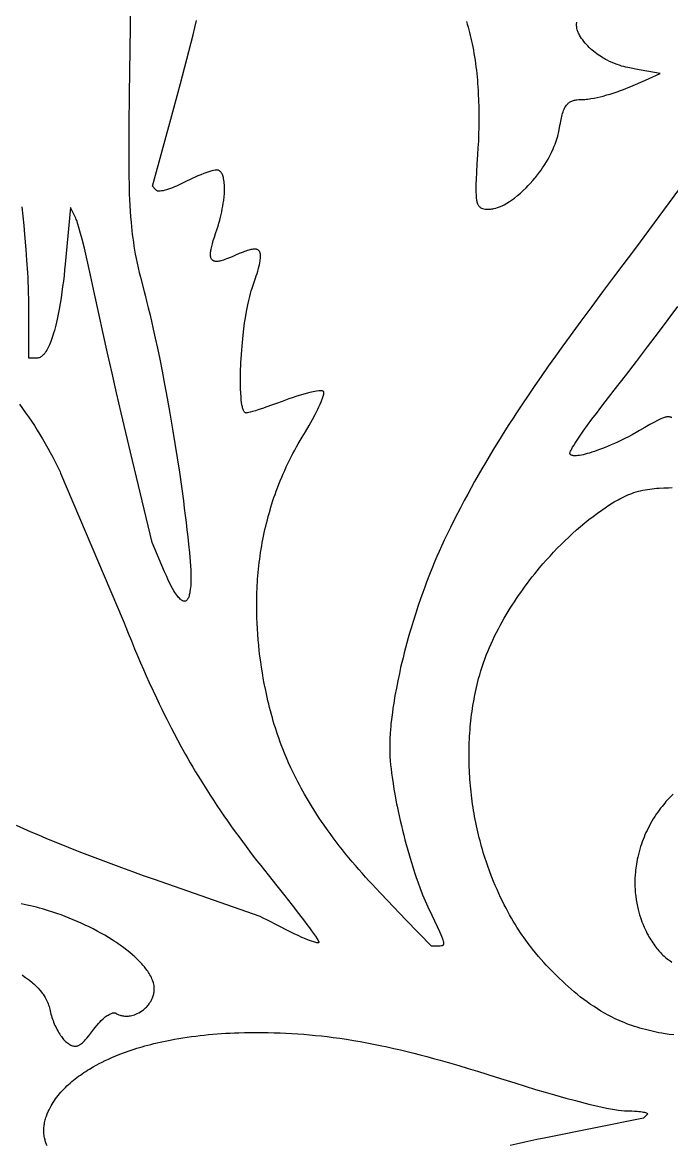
# Model space of a CAD drawing. Extents: x -500 to 500, y -1000 to 1000.
# Drawn here: x -238.2 to -65, y 400.9 to 700.5 of the extents above; entities that cross this region are included whole.
import ezdxf

# ---------------------------------------------------------------- set-up
doc = ezdxf.new("R2010")
doc.units = 0
doc.layers.add('APS_GEOMETR_', color=18, linetype='CONTINUOUS')

msp = doc.modelspace()

# ---------------------------------------------------------------- linework, layer by layer
at = {"layer": 'APS_GEOMETR_'}
for points in [[(-209.14, 717.3), (-209.68, 681.35), (-209.78, 672.98), (-209.82, 668.35), (-209.82, 666.02), (-209.81, 663.68), (-209.8, 661.34), (-209.77, 659), (-209.74, 657.54), (-209.7, 656.09), (-209.66, 654.63), (-209.6, 653.17), (-209.52, 651.65), (-209.43, 650.12), (-209.32, 648.6), (-209.2, 647.07), (-209.1, 646.02), (-208.99, 644.96), (-208.86, 643.9), (-208.73, 642.85), (-208.58, 641.79), (-208.42, 640.74), (-208.25, 639.69), (-208.06, 638.64), (-207.83, 637.45), (-207.56, 636.19), (-207.29, 634.94), (-207, 633.69), (-206.7, 632.45), (-205.72, 628.66), (-205.47, 627.69), (-204.95, 625.7), (-204.61, 624.32), (-204.21, 622.68), (-203.76, 620.78), (-203.27, 618.62), (-202.73, 616.19), (-202.16, 613.51), (-201.55, 610.57), (-200.91, 607.36), (-200.24, 603.89), (-199.55, 600.15), (-198.84, 596.15), (-198.48, 594.05), (-198.11, 591.88), (-197.48, 588.06), (-196.88, 584.24), (-196.3, 580.41), (-195.75, 576.57), (-195.23, 572.74), (-194.98, 570.82), (-194.74, 568.9), (-194.51, 566.97), (-194.28, 565.05), (-194.06, 563.13), (-193.85, 561.2), (-193.62, 558.9), (-193.51, 557.74), (-193.41, 556.59), (-193.33, 555.43), (-193.28, 554.28), (-193.24, 553.12), (-193.23, 552.54), (-193.23, 551.96), (-193.24, 551.38), (-193.26, 550.8), (-193.28, 550.22), (-193.32, 549.64), (-193.38, 549.07), (-193.47, 548.5), (-193.52, 548.21), (-193.58, 547.93), (-193.65, 547.65), (-193.72, 547.37), (-193.81, 547.12), (-193.9, 546.9), (-194, 546.7), (-194.11, 546.52), (-194.22, 546.37), (-194.32, 546.25), (-194.42, 546.16), (-194.52, 546.09), (-194.63, 546.03), (-194.74, 545.99), (-194.85, 545.97), (-194.96, 545.96), (-195.07, 545.97), (-195.18, 545.98), (-195.28, 546.01), (-195.38, 546.05), (-195.56, 546.14), (-195.71, 546.24), (-195.94, 546.41), (-196.11, 546.57), (-196.3, 546.76), (-196.51, 546.99), (-196.74, 547.27), (-196.98, 547.58), (-197.23, 547.94), (-197.5, 548.35), (-197.77, 548.79), (-198.12, 549.4), (-198.45, 550.02), (-198.77, 550.64), (-199.08, 551.27), (-199.38, 551.91), (-199.67, 552.55), (-200.23, 553.84), (-203.53, 561.69), (-209.33, 585.76), (-210.59, 591.03), (-211.83, 596.31), (-213.06, 601.58), (-214.27, 606.87), (-215.45, 612.16), (-216.63, 617.45), (-217.78, 622.74), (-218.91, 628.04), (-219.44, 630.53), (-219.98, 633.02), (-220.53, 635.43), (-221.09, 637.83), (-221.66, 640.23), (-222.25, 642.63), (-222.67, 644.18), (-223.09, 645.73), (-223.38, 646.66), (-223.67, 647.59), (-223.8, 647.91), (-223.94, 648.23), (-224.22, 648.8), (-225.37, 651.06), (-226.07, 643.52), (-226.77, 635.97), (-226.92, 634.46), (-227.08, 632.96), (-227.26, 631.45), (-227.45, 629.95), (-227.65, 628.45), (-227.87, 626.95), (-228.11, 625.46), (-228.37, 623.96), (-228.54, 623.03), (-228.72, 622.13), (-228.9, 621.27), (-229.09, 620.45), (-229.28, 619.67), (-229.47, 618.93), (-229.66, 618.23), (-229.85, 617.57), (-230.04, 616.94), (-230.24, 616.36), (-230.43, 615.81), (-230.61, 615.31), (-230.8, 614.84), (-230.98, 614.41), (-231.15, 614.03), (-231.32, 613.68), (-231.51, 613.33), (-231.7, 612.98), (-231.91, 612.64), (-232.14, 612.31), (-232.38, 612), (-232.51, 611.85), (-232.65, 611.71), (-232.79, 611.57), (-232.93, 611.44), (-233.09, 611.32), (-233.25, 611.21), (-233.37, 611.14), (-233.48, 611.08), (-233.71, 610.98), (-233.93, 610.92), (-234.13, 610.89), (-234.32, 610.87), (-234.49, 610.86), (-234.76, 610.87), (-236.47, 610.87), (-236.49, 621.41), (-236.51, 627.09), (-236.52, 627.9), (-236.53, 628.58), (-236.56, 629.85), (-236.61, 631.11), (-236.67, 632.38), (-236.73, 633.64), (-236.97, 637.05), (-237.18, 639.89), (-237.52, 643.84), (-237.76, 646.3), (-238.02, 648.76), (-238.29, 651.22)], [(-37.61, 690.38), (-72.32, 643.22), (-73.31, 641.92), (-75.14, 639.51), (-77.98, 635.76), (-80.46, 632.47), (-83.37, 628.57), (-86.26, 624.67), (-89.15, 620.76), (-92.02, 616.84), (-93.97, 614.13), (-95.91, 611.41), (-97.85, 608.69), (-99.77, 605.96), (-101.42, 603.56), (-102.86, 601.45), (-105.09, 598.14), (-106.49, 596.03), (-107.08, 595.14), (-108.35, 593.17), (-109.45, 591.45), (-111.16, 588.73), (-112.23, 587), (-112.67, 586.27), (-113.66, 584.62), (-114.63, 582.96), (-115.6, 581.3), (-116.56, 579.63), (-117.51, 577.95), (-118.44, 576.27), (-119.36, 574.58), (-120.27, 572.88), (-121.29, 570.93), (-122.76, 568.04), (-123.96, 565.62), (-125.61, 562.24), (-126.34, 560.67), (-127, 559.21), (-127.58, 557.88), (-128.1, 556.67), (-128.95, 554.62), (-129.57, 553.09), (-130.35, 551.04), (-130.83, 549.76), (-131.36, 548.29), (-131.95, 546.64), (-132.57, 544.82), (-133.23, 542.81), (-133.92, 540.61), (-134.47, 538.8), (-134.85, 537.49), (-135.22, 536.18), (-135.58, 534.86), (-135.94, 533.55), (-136.28, 532.23), (-136.62, 530.91), (-136.94, 529.58), (-137.25, 528.25), (-137.6, 526.73), (-138.01, 524.76), (-138.4, 522.78), (-138.77, 520.8), (-139.1, 518.81), (-139.3, 517.45), (-139.46, 516.26), (-139.7, 514.4), (-139.83, 513.22), (-139.88, 512.72), (-139.97, 511.66), (-140.04, 510.73), (-140.12, 509.28), (-140.16, 508.36), (-140.17, 507.97), (-140.17, 506.85), (-140.16, 505.72), (-140.11, 504.56), (-140.04, 503.39), (-139.93, 502.3), (-139.82, 501.21), (-139.69, 500.12), (-139.55, 499.04), (-139.28, 497.29), (-139.04, 495.77), (-138.81, 494.47), (-138.62, 493.39), (-138.33, 491.89), (-138.21, 491.26), (-137.93, 489.98), (-137.65, 488.69), (-137.36, 487.41), (-137.06, 486.12), (-136.76, 484.84), (-136.44, 483.57), (-136.11, 482.29), (-135.77, 481.02), (-135.37, 479.57), (-134.92, 478.05), (-134.47, 476.54), (-134, 475.04), (-133.52, 473.53), (-133.07, 472.21), (-132.67, 471.06), (-132.02, 469.26), (-131.58, 468.12), (-131.4, 467.65), (-131.06, 466.83), (-130.71, 466.01), (-130.36, 465.2), (-129.99, 464.39), (-128.94, 462.21), (-128.21, 460.69), (-127.49, 459.17), (-126.85, 457.78), (-126.58, 457.16), (-126.35, 456.6), (-126.15, 456.09), (-125.99, 455.64), (-125.88, 455.25), (-125.83, 455.07), (-125.8, 454.91), (-125.78, 454.76), (-125.77, 454.66), (-125.77, 454.55), (-125.78, 454.44), (-125.82, 454.33), (-125.88, 454.22), (-125.93, 454.17), (-125.98, 454.12), (-126.05, 454.07), (-126.13, 454.03), (-126.24, 454), (-126.37, 453.97), (-126.68, 453.93), (-127.05, 453.91), (-129.06, 453.91), (-135.84, 460.97), (-140.76, 466.09), (-142.53, 467.95), (-143.85, 469.35), (-144.78, 470.34), (-145.7, 471.34), (-146.62, 472.35), (-147.52, 473.37), (-148.42, 474.39), (-149.31, 475.42), (-150.19, 476.46), (-151.06, 477.51), (-151.93, 478.56), (-152.78, 479.62), (-153.62, 480.69), (-154.45, 481.77), (-155.27, 482.86), (-156.08, 483.95), (-156.87, 485.06), (-157.66, 486.17), (-158.33, 487.14), (-158.97, 488.1), (-159.59, 489.05), (-160.19, 489.98), (-160.77, 490.9), (-161.33, 491.81), (-161.87, 492.7), (-162.39, 493.58), (-162.88, 494.44), (-163.36, 495.29), (-163.82, 496.12), (-164.26, 496.94), (-164.68, 497.74), (-165.08, 498.52), (-165.84, 500.04), (-166.53, 501.49), (-167.15, 502.87), (-167.72, 504.17), (-168.23, 505.4), (-168.69, 506.55), (-169.1, 507.62), (-169.46, 508.6), (-169.79, 509.5), (-170.09, 510.38), (-170.39, 511.27), (-170.68, 512.17), (-170.96, 513.06), (-171.23, 513.96), (-171.49, 514.86), (-171.74, 515.77), (-171.98, 516.68), (-172.22, 517.59), (-172.44, 518.5), (-172.66, 519.41), (-172.87, 520.33), (-173.07, 521.24), (-173.27, 522.16), (-173.64, 524), (-173.91, 525.45), (-174.16, 526.91), (-174.39, 528.36), (-174.6, 529.82), (-174.8, 531.29), (-174.97, 532.75), (-175.13, 534.22), (-175.27, 535.69), (-175.39, 537.16), (-175.48, 538.64), (-175.56, 540.11), (-175.62, 541.59), (-175.65, 543.06), (-175.67, 544.53), (-175.66, 546.01), (-175.64, 547.48), (-175.61, 548.37), (-175.57, 549.25), (-175.53, 550.14), (-175.48, 551.03), (-175.42, 551.91), (-175.35, 552.8), (-175.27, 553.68), (-175.18, 554.57), (-175.08, 555.45), (-174.98, 556.34), (-174.86, 557.22), (-174.74, 558.11), (-174.61, 558.99), (-174.47, 559.87), (-174.32, 560.75), (-174.17, 561.62), (-174, 562.5), (-173.83, 563.37), (-173.64, 564.25), (-173.45, 565.12), (-173.25, 565.98), (-173.04, 566.85), (-172.82, 567.71), (-172.6, 568.57), (-172.36, 569.43), (-172.11, 570.28), (-171.86, 571.13), (-171.6, 571.98), (-171.33, 572.83), (-171.05, 573.67), (-170.76, 574.51), (-170.46, 575.34), (-170.11, 576.28), (-169.75, 577.21), (-169.38, 578.14), (-169, 579.06), (-168.6, 579.98), (-168.2, 580.9), (-167.78, 581.81), (-167.35, 582.71), (-166.91, 583.61), (-166.46, 584.51), (-166, 585.4), (-165.53, 586.28), (-165.05, 587.16), (-164.56, 588.03), (-164.06, 588.89), (-163.54, 589.75), (-162.64, 591.24), (-161.69, 592.87), (-160.76, 594.52), (-160.06, 595.86), (-159.38, 597.21), (-159.07, 597.87), (-158.77, 598.54), (-158.48, 599.21), (-158.2, 599.88), (-158.01, 600.41), (-157.85, 600.95), (-157.79, 601.27), (-157.74, 601.6), (-157.75, 601.73), (-157.77, 601.87), (-157.82, 601.96), (-157.9, 602.03), (-158, 602.08), (-158.11, 602.11), (-158.31, 602.14), (-158.52, 602.16), (-159.12, 602.13), (-159.72, 602.06), (-160.17, 601.99), (-160.62, 601.9), (-161.07, 601.81), (-161.52, 601.71), (-162.46, 601.46), (-163.39, 601.2), (-164.32, 600.92), (-165.24, 600.63), (-166.17, 600.31), (-167.1, 599.98), (-168.89, 599.31), (-170.36, 598.77), (-171.72, 598.28), (-172.96, 597.85), (-174.08, 597.46), (-175.09, 597.13), (-175.98, 596.84), (-176.76, 596.61), (-177.41, 596.43), (-177.8, 596.34), (-178.12, 596.26), (-178.25, 596.24), (-178.37, 596.23), (-178.48, 596.22), (-178.56, 596.23), (-178.62, 596.25), (-178.68, 596.27), (-178.8, 596.35), (-178.9, 596.45), (-179, 596.58), (-179.09, 596.74), (-179.18, 596.92), (-179.26, 597.12), (-179.34, 597.35), (-179.41, 597.59), (-179.47, 597.85), (-179.59, 598.41), (-179.69, 599.02), (-179.77, 599.67), (-179.85, 600.5), (-179.92, 601.49), (-179.97, 602.64), (-180, 603.94), (-180, 605.4), (-179.97, 607.01), (-179.95, 607.87), (-179.91, 608.77), (-179.87, 609.72), (-179.82, 610.69), (-179.74, 611.86), (-179.66, 612.98), (-179.58, 614.05), (-179.49, 615.07), (-179.39, 616.05), (-179.29, 616.98), (-179.09, 618.71), (-178.88, 620.25), (-178.68, 621.6), (-178.49, 622.76), (-178.31, 623.74), (-178.04, 625.1), (-177.78, 626.29), (-177.54, 627.3), (-177.32, 628.13), (-177.12, 628.8), (-176.97, 629.29), (-176.81, 629.77), (-175.99, 632.19), (-175.78, 632.83), (-175.58, 633.47), (-175.39, 634.11), (-175.21, 634.76), (-175.08, 635.28), (-174.96, 635.8), (-174.84, 636.33), (-174.74, 636.85), (-174.7, 637.14), (-174.67, 637.43), (-174.65, 637.71), (-174.63, 638), (-174.64, 638.22), (-174.66, 638.44), (-174.68, 638.66), (-174.72, 638.88), (-174.76, 639.01), (-174.81, 639.14), (-174.86, 639.27), (-174.93, 639.39), (-175.06, 639.54), (-175.19, 639.66), (-175.39, 639.8), (-175.51, 639.85), (-175.64, 639.89), (-175.76, 639.93), (-175.89, 639.95), (-176.07, 639.97), (-176.24, 639.97), (-176.41, 639.97), (-176.59, 639.96), (-176.89, 639.91), (-177.19, 639.85), (-177.49, 639.78), (-177.79, 639.71), (-178.17, 639.59), (-178.56, 639.46), (-178.94, 639.32), (-179.32, 639.18), (-180.3, 638.76), (-181.28, 638.34), (-182.04, 638.01), (-182.63, 637.76), (-183.18, 637.54), (-183.68, 637.34), (-184.14, 637.18), (-184.55, 637.04), (-184.92, 636.93), (-185.24, 636.85), (-185.51, 636.78), (-185.76, 636.74), (-186.03, 636.7), (-186.3, 636.69), (-186.57, 636.69), (-186.7, 636.7), (-186.83, 636.72), (-186.95, 636.75), (-187.08, 636.79), (-187.19, 636.83), (-187.3, 636.89), (-187.41, 636.96), (-187.5, 637.04), (-187.57, 637.1), (-187.63, 637.17), (-187.73, 637.32), (-187.81, 637.49), (-187.88, 637.67), (-187.93, 637.86), (-187.96, 638.05), (-187.98, 638.24), (-187.99, 638.43), (-187.99, 638.64), (-187.98, 638.87), (-187.96, 639.12), (-187.92, 639.39), (-187.88, 639.68), (-187.82, 639.99), (-187.67, 640.67), (-187.48, 641.42), (-187.25, 642.25), (-186.97, 643.15), (-186.65, 644.11), (-186.23, 645.35), (-185.98, 646.13), (-185.75, 646.9), (-185.53, 647.68), (-185.32, 648.47), (-185.15, 649.2), (-184.99, 649.94), (-184.84, 650.68), (-184.69, 651.43), (-184.57, 652.23), (-184.48, 652.94), (-184.35, 654.05), (-184.29, 654.75), (-184.27, 655.05), (-184.26, 655.56), (-184.25, 656.07), (-184.25, 656.58), (-184.27, 657.1), (-184.31, 657.53), (-184.36, 657.96), (-184.42, 658.39), (-184.49, 658.82), (-184.55, 659.08), (-184.63, 659.35), (-184.72, 659.61), (-184.82, 659.86), (-184.92, 660.05), (-185.03, 660.24), (-185.14, 660.42), (-185.27, 660.59), (-185.38, 660.69), (-185.49, 660.79), (-185.61, 660.88), (-185.74, 660.95), (-185.88, 661.01), (-186.03, 661.05), (-186.18, 661.08), (-186.34, 661.1), (-186.55, 661.08), (-186.76, 661.06), (-187.19, 660.97), (-187.61, 660.87), (-188.16, 660.7), (-188.7, 660.52), (-189.24, 660.33), (-189.78, 660.13), (-190.56, 659.81), (-191.35, 659.49), (-192.12, 659.15), (-192.9, 658.8), (-194.92, 657.81), (-195.97, 657.3), (-196.5, 657.05), (-197.04, 656.81), (-197.58, 656.58), (-198.12, 656.36), (-198.67, 656.16), (-199.22, 655.97), (-199.73, 655.81), (-200.2, 655.67), (-200.65, 655.57), (-201.05, 655.49), (-201.41, 655.45), (-201.58, 655.44), (-201.73, 655.44), (-201.88, 655.44), (-202.01, 655.46), (-202.12, 655.48), (-202.23, 655.51), (-202.28, 655.54), (-202.33, 655.58), (-202.46, 655.68), (-202.79, 656.01), (-203.51, 656.73), (-198.07, 676.61), (-196.03, 684.15), (-194.31, 690.67), (-192.62, 697.2), (-192.16, 699.09), (-191.71, 700.99)], [(-119.68, 700.74), (-119.46, 699.99), (-119.25, 699.25), (-119.04, 698.5), (-118.85, 697.75), (-118.66, 697), (-118.49, 696.25), (-118.32, 695.49), (-118.16, 694.74), (-118.01, 693.98), (-117.84, 693.1), (-117.69, 692.21), (-117.54, 691.32), (-117.4, 690.43), (-117.28, 689.54), (-117.16, 688.64), (-117.05, 687.75), (-116.95, 686.85), (-116.86, 685.96), (-116.77, 685.06), (-116.7, 684.16), (-116.63, 683.26), (-116.57, 682.36), (-116.52, 681.46), (-116.44, 679.65), (-116.39, 677.84), (-116.36, 676.03), (-116.36, 674.22), (-116.39, 672.42), (-116.44, 670.61), (-116.51, 668.8), (-116.61, 667), (-116.72, 665.2), (-116.89, 662.62), (-117.02, 660.56), (-117.13, 658.5), (-117.17, 657.48), (-117.19, 656.46), (-117.18, 655.35), (-117.14, 654.24), (-117.08, 653.65), (-117, 653.05), (-116.94, 652.8), (-116.88, 652.55), (-116.8, 652.31), (-116.72, 652.07), (-116.65, 651.92), (-116.57, 651.77), (-116.49, 651.63), (-116.4, 651.49), (-116.26, 651.34), (-116.12, 651.22), (-115.99, 651.11), (-115.86, 651.03), (-115.63, 650.91), (-115.44, 650.84), (-115.05, 650.74), (-114.65, 650.67), (-114.36, 650.65), (-114.06, 650.64), (-113.77, 650.64), (-113.48, 650.64), (-113.21, 650.66), (-112.94, 650.69), (-112.67, 650.73), (-112.4, 650.77), (-111.87, 650.91), (-111.44, 651.04), (-110.84, 651.25), (-110.18, 651.55), (-109.64, 651.81), (-108.9, 652.21), (-108.2, 652.65), (-107.63, 653.03), (-106.85, 653.59), (-106.06, 654.24), (-105.28, 654.91), (-104.52, 655.6), (-103.78, 656.31), (-103.2, 656.92), (-102.7, 657.45), (-101.93, 658.32), (-101.46, 658.88), (-101.27, 659.11), (-100.72, 659.82), (-100.23, 660.48), (-99.79, 661.08), (-99.4, 661.64), (-98.78, 662.59), (-98.33, 663.31), (-97.92, 664.01), (-97.57, 664.65), (-97.26, 665.25), (-96.98, 665.79), (-96.55, 666.72), (-96.24, 667.41), (-96.01, 668), (-95.81, 668.52), (-95.53, 669.34), (-95.38, 669.86), (-95.31, 670.09), (-95.21, 670.52), (-95.11, 670.96), (-95.02, 671.4), (-94.94, 671.84), (-94.74, 673), (-94.63, 673.58), (-94.52, 674.16), (-94.34, 674.97), (-94.25, 675.37), (-94.14, 675.78), (-94.03, 676.17), (-93.9, 676.57), (-93.75, 676.95), (-93.59, 677.34), (-93.49, 677.55), (-93.39, 677.75), (-93.18, 678.09), (-92.99, 678.37), (-92.81, 678.6), (-92.65, 678.77), (-92.52, 678.9), (-92.39, 679.01), (-92.2, 679.15), (-92.01, 679.28), (-91.8, 679.39), (-91.59, 679.49), (-91.37, 679.57), (-91.14, 679.65), (-90.91, 679.71), (-90.68, 679.77), (-90.44, 679.81), (-90.2, 679.85), (-89.71, 679.9), (-89.23, 679.92), (-88.75, 679.93), (-88.06, 679.95), (-87.66, 679.99), (-87.26, 680.03), (-86.86, 680.08), (-86.46, 680.14), (-85.64, 680.29), (-84.83, 680.46), (-84.01, 680.64), (-83.2, 680.83), (-82.21, 681.11), (-81.35, 681.36), (-80.01, 681.78), (-79.16, 682.06), (-78.81, 682.19), (-78.05, 682.47), (-77.29, 682.77), (-76.54, 683.07), (-75.8, 683.39), (-71.91, 685.11), (-68.02, 686.84), (-74.58, 688.04), (-75.3, 688.17), (-76.17, 688.33), (-76.65, 688.43), (-77.17, 688.55), (-77.71, 688.69), (-78.28, 688.84), (-78.87, 689.03), (-79.49, 689.24), (-80.14, 689.48), (-80.8, 689.76), (-81.48, 690.07), (-82.18, 690.42), (-82.54, 690.62), (-82.9, 690.82), (-83.26, 691.03), (-83.63, 691.26), (-84.07, 691.54), (-84.5, 691.83), (-84.93, 692.13), (-85.35, 692.45), (-85.76, 692.78), (-86.16, 693.11), (-86.56, 693.46), (-86.94, 693.82), (-87.32, 694.19), (-87.68, 694.57), (-88.02, 694.97), (-88.36, 695.37), (-88.67, 695.79), (-88.97, 696.21), (-89.25, 696.65), (-89.51, 697.1), (-89.65, 697.34), (-89.76, 697.58), (-89.87, 697.82), (-89.96, 698.05), (-90.03, 698.27), (-90.1, 698.49), (-90.2, 698.9), (-90.27, 699.27), (-90.3, 699.6), (-90.31, 699.89), (-90.3, 700.13), (-90.29, 700.22), (-90.26, 700.4), (-90.24, 700.52)], [(-64.91, 594.99), (-65.05, 595.06), (-65.12, 595.09), (-65.3, 595.14), (-65.47, 595.18), (-65.73, 595.21), (-65.9, 595.21), (-65.97, 595.21), (-66.2, 595.17), (-66.43, 595.13), (-66.66, 595.08), (-66.88, 595.02), (-67.35, 594.86), (-67.81, 594.67), (-68.67, 594.26), (-69.51, 593.82), (-70.78, 593.11), (-72.04, 592.38), (-73.49, 591.52), (-74.4, 591), (-75.45, 590.42), (-76.64, 589.79), (-77.28, 589.47), (-77.96, 589.13), (-78.67, 588.78), (-79.42, 588.43), (-80.21, 588.07), (-81.03, 587.71), (-81.86, 587.35), (-82.65, 587.02), (-83.42, 586.72), (-84.17, 586.44), (-84.88, 586.18), (-85.56, 585.94), (-86.22, 585.73), (-86.84, 585.54), (-87.44, 585.37), (-88, 585.22), (-88.53, 585.1), (-89.03, 585), (-89.49, 584.91), (-89.93, 584.85), (-90.32, 584.81), (-90.69, 584.79), (-90.91, 584.8), (-91.12, 584.81), (-91.31, 584.85), (-91.48, 584.89), (-91.63, 584.94), (-91.75, 585), (-91.85, 585.06), (-91.93, 585.13), (-91.98, 585.18), (-92.01, 585.25), (-92.04, 585.31), (-92.06, 585.37), (-92.08, 585.5), (-92.07, 585.62), (-92.04, 585.74), (-92.01, 585.84), (-91.94, 586), (-91.77, 586.32), (-91.6, 586.64), (-91.35, 587.06), (-91.03, 587.59), (-90.64, 588.21), (-90.17, 588.93), (-89.62, 589.75), (-88.5, 591.36), (-87.36, 592.95), (-86.2, 594.54), (-85.02, 596.1), (-83.83, 597.67), (-82.63, 599.22), (-80.23, 602.32), (-77.26, 606.16), (-74.31, 610), (-71.37, 613.86), (-68.43, 617.72), (-65.85, 621.17), (-63.27, 624.63)], [(-239, 598.54), (-238.16, 597.43), (-237.34, 596.31), (-236.54, 595.17), (-235.75, 594.02), (-234.99, 592.85), (-234.24, 591.68), (-233.52, 590.49), (-232.8, 589.29), (-232.11, 588.08), (-231.43, 586.87), (-230.76, 585.65), (-230.11, 584.42), (-229.2, 582.66), (-228.55, 581.37), (-228.15, 580.55), (-227.99, 580.2), (-211.32, 540.86), (-211.05, 540.18), (-210.78, 539.5), (-209.94, 537.43), (-209.1, 535.37), (-208.25, 533.31), (-207.39, 531.25), (-206.64, 529.51), (-205.88, 527.77), (-205.12, 526.03), (-204.34, 524.3), (-203.33, 522.1), (-202.44, 520.19), (-201.66, 518.55), (-201.01, 517.19), (-200.09, 515.31), (-199.69, 514.52), (-198.49, 512.15), (-197.72, 510.67), (-196.83, 508.99), (-195.82, 507.13), (-194.67, 505.08), (-194.05, 503.99), (-193.39, 502.85), (-192.7, 501.67), (-191.97, 500.44), (-190.78, 498.48), (-189.9, 497.06), (-189.01, 495.65), (-188.11, 494.25), (-187.2, 492.85), (-186.28, 491.45), (-185.35, 490.07), (-184.41, 488.69), (-183.46, 487.32), (-182.35, 485.77), (-181.4, 484.45), (-180.45, 483.15), (-179.49, 481.85), (-178.52, 480.55), (-177.55, 479.26), (-176.57, 477.97), (-175.59, 476.68), (-174.6, 475.4), (-172.64, 472.94), (-170.31, 470.02), (-168.17, 467.32), (-166.22, 464.86), (-164.48, 462.62), (-162.94, 460.6), (-162.25, 459.68), (-161.61, 458.81), (-161.02, 458), (-160.48, 457.25), (-159.99, 456.55), (-159.56, 455.9), (-159.37, 455.61), (-159.22, 455.35), (-159.11, 455.14), (-159.05, 454.98), (-159.05, 454.93), (-159.06, 454.9), (-159.08, 454.87), (-159.11, 454.84), (-159.16, 454.82), (-159.21, 454.81), (-159.34, 454.8), (-159.48, 454.81), (-159.62, 454.82), (-159.87, 454.87), (-160.14, 454.94), (-160.43, 455.02), (-161.08, 455.24), (-161.82, 455.51), (-162.66, 455.85), (-163.59, 456.25), (-164.6, 456.71), (-165.7, 457.24), (-166.89, 457.83), (-170.18, 459.49), (-172.58, 460.72), (-174.1, 461.51), (-174.74, 461.83), (-202.98, 471.7), (-205.86, 472.72), (-208.74, 473.75), (-211.62, 474.79), (-214.48, 475.84), (-217.35, 476.92), (-220.2, 478), (-223.05, 479.11), (-225.9, 480.24), (-227.89, 481.04), (-229.87, 481.85), (-231.86, 482.67), (-233.83, 483.51), (-235.81, 484.36), (-237.78, 485.22), (-239.74, 486.09)], [(-64.35, 430.21), (-65.6, 430.37), (-66.68, 430.53), (-67.58, 430.68), (-68.32, 430.81), (-69.05, 430.95), (-69.78, 431.1), (-70.5, 431.27), (-71.23, 431.44), (-71.95, 431.62), (-72.67, 431.82), (-73.39, 432.02), (-74.1, 432.24), (-74.81, 432.46), (-75.52, 432.7), (-76.22, 432.95), (-76.91, 433.21), (-77.61, 433.49), (-78.29, 433.77), (-78.97, 434.07), (-79.96, 434.52), (-80.94, 435), (-81.9, 435.51), (-82.86, 436.04), (-83.8, 436.59), (-84.73, 437.17), (-85.65, 437.76), (-86.56, 438.37), (-87.45, 439.01), (-88.34, 439.66), (-89.21, 440.32), (-90.06, 441), (-90.91, 441.7), (-91.74, 442.41), (-92.56, 443.13), (-93.36, 443.86), (-94.1, 444.55), (-94.83, 445.25), (-95.56, 445.95), (-96.27, 446.66), (-96.98, 447.38), (-97.68, 448.11), (-98.38, 448.84), (-99.06, 449.58), (-99.73, 450.33), (-100.47, 451.18), (-101.25, 452.11), (-102.08, 453.14), (-102.51, 453.69), (-102.95, 454.26), (-103.4, 454.86), (-103.85, 455.48), (-104.31, 456.13), (-104.78, 456.8), (-105.25, 457.5), (-105.73, 458.22), (-106.21, 458.97), (-106.69, 459.75), (-107.18, 460.55), (-107.67, 461.38), (-108.16, 462.24), (-108.65, 463.12), (-109.13, 464.03), (-109.62, 464.97), (-110.1, 465.93), (-110.58, 466.93), (-111.06, 467.95), (-111.53, 469), (-112, 470.08), (-112.46, 471.19), (-112.92, 472.32), (-113.37, 473.49), (-113.65, 474.25), (-113.92, 475.02), (-114.19, 475.79), (-114.45, 476.56), (-114.7, 477.34), (-114.95, 478.12), (-115.19, 478.9), (-115.42, 479.68), (-115.65, 480.47), (-115.86, 481.27), (-116.07, 482.06), (-116.28, 482.86), (-116.48, 483.66), (-116.66, 484.46), (-116.85, 485.26), (-117.02, 486.07), (-117.19, 486.88), (-117.35, 487.69), (-117.5, 488.5), (-117.65, 489.32), (-117.79, 490.14), (-117.92, 490.95), (-118.04, 491.77), (-118.16, 492.6), (-118.27, 493.42), (-118.37, 494.24), (-118.46, 495.07), (-118.55, 495.89), (-118.63, 496.72), (-118.7, 497.55), (-118.76, 498.37), (-118.82, 499.2), (-118.87, 500.03), (-118.91, 500.86), (-118.94, 501.69), (-118.97, 502.52), (-118.98, 503.35), (-118.99, 504.18), (-118.99, 505), (-118.99, 505.83), (-118.97, 506.66), (-118.95, 507.49), (-118.92, 508.31), (-118.89, 509.14), (-118.84, 509.97), (-118.79, 510.79), (-118.73, 511.61), (-118.66, 512.43), (-118.58, 513.25), (-118.49, 514.07), (-118.4, 514.89), (-118.3, 515.7), (-118.19, 516.52), (-118.07, 517.33), (-117.95, 518.14), (-117.81, 518.95), (-117.67, 519.75), (-117.52, 520.55), (-117.36, 521.35), (-117.19, 522.15), (-117.02, 522.95), (-116.83, 523.74), (-116.64, 524.53), (-116.44, 525.32), (-116.15, 526.37), (-115.84, 527.43), (-115.51, 528.47), (-115.16, 529.51), (-114.78, 530.55), (-114.39, 531.58), (-113.98, 532.6), (-113.55, 533.61), (-113.11, 534.62), (-112.65, 535.62), (-112.17, 536.61), (-111.68, 537.6), (-111.17, 538.57), (-110.66, 539.54), (-110.12, 540.51), (-109.58, 541.46), (-109.07, 542.34), (-108.54, 543.22), (-108, 544.09), (-107.45, 544.95), (-106.9, 545.81), (-106.33, 546.67), (-105.76, 547.51), (-105.17, 548.35), (-104.58, 549.19), (-103.98, 550.02), (-103.36, 550.84), (-102.74, 551.65), (-102.12, 552.46), (-101.48, 553.26), (-100.84, 554.06), (-100.19, 554.85), (-99.27, 555.93), (-98.34, 557), (-97.39, 558.05), (-96.42, 559.1), (-95.44, 560.13), (-94.44, 561.14), (-93.43, 562.14), (-92.4, 563.12), (-91.35, 564.09), (-90.29, 565.03), (-89.22, 565.96), (-88.12, 566.87), (-87.01, 567.76), (-85.89, 568.62), (-84.75, 569.47), (-83.6, 570.29), (-82.65, 570.94), (-81.69, 571.58), (-80.72, 572.2), (-80.23, 572.5), (-79.73, 572.79), (-79.23, 573.08), (-78.72, 573.35), (-78.21, 573.62), (-77.7, 573.87), (-77.18, 574.11), (-76.65, 574.35), (-76.12, 574.56), (-75.59, 574.77), (-75, 574.97), (-74.41, 575.15), (-73.81, 575.32), (-73.2, 575.47), (-72.6, 575.6), (-71.98, 575.72), (-71.37, 575.82), (-70.75, 575.91), (-70.13, 575.99), (-69.5, 576.06), (-68.88, 576.12), (-68.25, 576.17), (-67.01, 576.24), (-65.76, 576.29), (-64.82, 576.32)], [(-64.54, 494.5), (-64.99, 494.05), (-65.53, 493.5), (-66.13, 492.85), (-66.46, 492.49), (-66.79, 492.09), (-67.14, 491.67), (-67.5, 491.23), (-67.88, 490.75), (-68.25, 490.24), (-68.64, 489.7), (-69.03, 489.13), (-69.43, 488.52), (-69.83, 487.89), (-70.19, 487.28), (-70.54, 486.66), (-70.88, 486.04), (-71.21, 485.41), (-71.5, 484.81), (-71.78, 484.21), (-72.04, 483.6), (-72.3, 482.99), (-72.55, 482.37), (-72.78, 481.75), (-73.01, 481.12), (-73.22, 480.49), (-73.44, 479.77), (-73.64, 479.05), (-73.81, 478.35), (-73.97, 477.68), (-74.1, 477.03), (-74.22, 476.42), (-74.33, 475.82), (-74.41, 475.26), (-74.49, 474.72), (-74.55, 474.21), (-74.6, 473.73), (-74.67, 472.85), (-74.71, 472.09), (-74.73, 471.46), (-74.74, 470.89), (-74.73, 470.33), (-74.72, 469.78), (-74.69, 469.25), (-74.66, 468.72), (-74.62, 468.21), (-74.58, 467.71), (-74.52, 467.22), (-74.39, 466.28), (-74.24, 465.38), (-74.08, 464.53), (-73.89, 463.72), (-73.69, 462.97), (-73.49, 462.26), (-73.28, 461.6), (-73.07, 460.98), (-72.86, 460.41), (-72.65, 459.89), (-72.28, 459), (-72.03, 458.46), (-71.77, 457.92), (-71.51, 457.39), (-71.23, 456.86), (-71, 456.44), (-70.75, 456.03), (-70.5, 455.62), (-70.25, 455.21), (-69.98, 454.81), (-69.71, 454.41), (-69.44, 454.02), (-69.15, 453.63), (-68.9, 453.31), (-68.64, 453), (-68.38, 452.69), (-68.11, 452.39), (-67.83, 452.09), (-67.55, 451.8), (-67.26, 451.52), (-66.96, 451.24), (-66.55, 450.88), (-66.16, 450.56), (-65.79, 450.28), (-65.45, 450.04), (-64.87, 449.65)], [(-238.27, 446.23), (-237.71, 445.85), (-237.32, 445.57), (-236.85, 445.22), (-236.32, 444.81), (-235.71, 444.32), (-235.53, 444.16), (-235.09, 443.76), (-234.78, 443.47), (-234.42, 443.11), (-234.01, 442.68), (-233.55, 442.18), (-233.42, 442.03), (-233.12, 441.66), (-232.92, 441.38), (-232.68, 441.05), (-232.41, 440.65), (-232.12, 440.19), (-231.93, 439.85), (-231.76, 439.5), (-231.59, 439.15), (-231.43, 438.8), (-231.31, 438.48), (-231.19, 438.15), (-231.09, 437.82), (-231, 437.48), (-230.91, 437.09), (-230.81, 436.65), (-230.7, 436.21), (-230.58, 435.77), (-230.46, 435.33), (-230.32, 434.9), (-230.17, 434.46), (-230.02, 434.04), (-229.85, 433.61), (-229.68, 433.19), (-229.5, 432.77), (-229.31, 432.36), (-229.11, 431.95), (-228.9, 431.55), (-228.68, 431.15), (-228.45, 430.76), (-228.21, 430.38), (-228, 430.05), (-227.79, 429.76), (-227.58, 429.49), (-227.38, 429.24), (-227.19, 429.02), (-227.01, 428.82), (-226.68, 428.49), (-226.39, 428.24), (-226.17, 428.07), (-226.01, 427.96), (-225.93, 427.91), (-225.73, 427.77), (-225.51, 427.64), (-225.29, 427.52), (-225.07, 427.42), (-224.84, 427.33), (-224.6, 427.26), (-224.36, 427.22), (-224.24, 427.21), (-224.12, 427.21), (-223.94, 427.22), (-223.76, 427.24), (-223.58, 427.29), (-223.41, 427.34), (-223.24, 427.41), (-223.07, 427.49), (-222.91, 427.58), (-222.75, 427.68), (-222.59, 427.78), (-222.44, 427.9), (-222.15, 428.14), (-221.87, 428.4), (-221.61, 428.66), (-221.32, 428.99), (-221.03, 429.32), (-220.47, 430), (-219.93, 430.69), (-219.41, 431.4), (-219.15, 431.74), (-218.8, 432.19), (-218.35, 432.74), (-217.79, 433.38), (-217.51, 433.66), (-217.14, 434.03), (-216.65, 434.48), (-216.06, 435), (-215.81, 435.18), (-215.56, 435.36), (-215.3, 435.53), (-215.04, 435.69), (-214.84, 435.79), (-214.65, 435.88), (-214.44, 435.97), (-214.24, 436.04), (-214.11, 436.07), (-213.98, 436.1), (-213.86, 436.11), (-213.73, 436.12), (-213.6, 436.11), (-213.47, 436.09), (-213.36, 436.05), (-213.25, 436), (-213.04, 435.88), (-212.77, 435.75), (-212.45, 435.61), (-212.09, 435.47), (-211.89, 435.41), (-211.68, 435.36), (-211.45, 435.31), (-211.22, 435.27), (-210.97, 435.25), (-210.71, 435.23), (-210.44, 435.22), (-210.15, 435.23), (-209.91, 435.25), (-209.63, 435.29), (-209.33, 435.34), (-209, 435.41), (-208.66, 435.5), (-208.29, 435.62), (-207.91, 435.76), (-207.52, 435.93), (-207.12, 436.13), (-206.71, 436.36), (-206.31, 436.62), (-206.1, 436.76), (-205.9, 436.92), (-205.7, 437.08), (-205.5, 437.26), (-205.31, 437.44), (-205.11, 437.63), (-204.92, 437.84), (-204.73, 438.05), (-204.55, 438.28), (-204.37, 438.51), (-204.15, 438.83), (-203.95, 439.15), (-203.77, 439.47), (-203.62, 439.78), (-203.49, 440.08), (-203.38, 440.38), (-203.28, 440.66), (-203.2, 440.94), (-203.14, 441.21), (-203.09, 441.47), (-203.05, 441.71), (-203.02, 441.94), (-203, 442.35), (-203, 442.69), (-203.02, 443.06), (-203.07, 443.43), (-203.14, 443.79), (-203.24, 444.16), (-203.35, 444.52), (-203.47, 444.87), (-203.62, 445.22), (-203.78, 445.57), (-203.95, 445.91), (-204.14, 446.25), (-204.33, 446.58), (-204.54, 446.9), (-204.75, 447.22), (-204.97, 447.53), (-205.43, 448.13), (-205.62, 448.38), (-205.8, 448.59), (-206.04, 448.87), (-206.33, 449.2), (-206.69, 449.59), (-207.12, 450.02), (-207.61, 450.5), (-208.17, 451.02), (-208.8, 451.58), (-209.51, 452.18), (-210.29, 452.81), (-211.15, 453.47), (-212.1, 454.15), (-212.6, 454.5), (-213.12, 454.86), (-213.67, 455.22), (-214.24, 455.59), (-215.23, 456.2), (-216.23, 456.8), (-217.24, 457.38), (-218.27, 457.95), (-219.3, 458.5), (-220.35, 459.03), (-221.4, 459.54), (-222.47, 460.03), (-223.54, 460.51), (-224.61, 460.97), (-225.7, 461.42), (-226.79, 461.84), (-227.89, 462.25), (-228.99, 462.64), (-230.1, 463.02), (-231.21, 463.38), (-232.01, 463.62), (-232.82, 463.86), (-233.62, 464.08), (-234.44, 464.28), (-235.25, 464.48), (-236.07, 464.67), (-236.89, 464.84), (-237.71, 465.01), (-238.54, 465.17)], [(-231.54, 400.65), (-231.72, 401), (-231.9, 401.42), (-231.99, 401.66), (-232.08, 401.91), (-232.16, 402.18), (-232.24, 402.47), (-232.31, 402.77), (-232.37, 403.08), (-232.42, 403.42), (-232.46, 403.77), (-232.49, 404.13), (-232.5, 404.52), (-232.5, 404.85), (-232.48, 405.19), (-232.46, 405.52), (-232.42, 405.86), (-232.38, 406.19), (-232.32, 406.52), (-232.26, 406.85), (-232.18, 407.19), (-232.1, 407.51), (-232.01, 407.84), (-231.91, 408.16), (-231.8, 408.49), (-231.57, 409.12), (-231.31, 409.74), (-231.07, 410.25), (-230.82, 410.75), (-230.55, 411.25), (-230.26, 411.73), (-229.97, 412.21), (-229.66, 412.68), (-229.33, 413.15), (-228.99, 413.6), (-228.64, 414.05), (-228.28, 414.49), (-227.91, 414.92), (-227.52, 415.35), (-227.13, 415.77), (-226.72, 416.18), (-226.31, 416.58), (-225.88, 416.97), (-225.45, 417.36), (-225.01, 417.74), (-224.57, 418.11), (-224.11, 418.47), (-223.66, 418.83), (-223.19, 419.17), (-222.72, 419.51), (-222.24, 419.85), (-221.77, 420.17), (-221.28, 420.49), (-220.8, 420.8), (-220.31, 421.1), (-219.32, 421.69), (-218.34, 422.24), (-217.67, 422.59), (-216.94, 422.97), (-216.13, 423.36), (-215.25, 423.77), (-214.29, 424.2), (-213.26, 424.63), (-212.16, 425.08), (-210.97, 425.52), (-209.71, 425.97), (-208.38, 426.42), (-207.68, 426.64), (-206.97, 426.85), (-206.23, 427.07), (-205.48, 427.28), (-204.71, 427.5), (-203.91, 427.7), (-203.1, 427.91), (-202.27, 428.11), (-201.42, 428.3), (-200.55, 428.49), (-199.66, 428.67), (-198.75, 428.85), (-197.61, 429.06), (-196.48, 429.26), (-195.35, 429.44), (-194.21, 429.61), (-193.07, 429.77), (-191.93, 429.92), (-190.79, 430.06), (-189.64, 430.18), (-188.5, 430.3), (-187.35, 430.4), (-186.2, 430.49), (-185.06, 430.57), (-183.91, 430.64), (-182.76, 430.7), (-181.61, 430.75), (-180.46, 430.78), (-178.88, 430.82), (-177.31, 430.84), (-175.73, 430.85), (-174.15, 430.85), (-172.58, 430.83), (-171, 430.79), (-169.42, 430.74), (-167.85, 430.67), (-166.27, 430.59), (-164.69, 430.49), (-163.12, 430.38), (-161.55, 430.25), (-159.98, 430.1), (-158.41, 429.94), (-156.84, 429.76), (-155.28, 429.57), (-153.47, 429.32), (-151.66, 429.05), (-149.86, 428.76), (-148.06, 428.45), (-146.26, 428.12), (-144.47, 427.77), (-142.68, 427.4), (-140.89, 427.02), (-139.11, 426.62), (-137.32, 426.21), (-135.55, 425.78), (-133.77, 425.34), (-132, 424.88), (-130.23, 424.42), (-128.47, 423.94), (-126.71, 423.46), (-124.2, 422.75), (-121.71, 422.02), (-119.22, 421.28), (-116.73, 420.52), (-114.25, 419.75), (-111.77, 418.98), (-106.81, 417.41), (-104.02, 416.53), (-101.23, 415.66), (-98.71, 414.92), (-96.19, 414.19), (-93.14, 413.35), (-90.59, 412.67), (-87.03, 411.76), (-85.85, 411.48), (-84.66, 411.21), (-83.48, 410.95), (-82.29, 410.7), (-80.7, 410.4), (-79.1, 410.14), (-78.3, 410.04), (-77.5, 409.97), (-76.92, 409.96), (-76.22, 409.95), (-75.52, 409.93), (-74.82, 409.9), (-74.12, 409.84), (-73.65, 409.8), (-73.22, 409.75), (-72.83, 409.69), (-72.48, 409.63), (-72.16, 409.56), (-71.9, 409.48), (-71.67, 409.39), (-71.58, 409.34), (-71.5, 409.29), (-71.47, 409.26), (-71.42, 409.21), (-71.4, 409.17), (-71.39, 409.12), (-71.4, 409.07), (-71.42, 409.01), (-71.5, 408.93), (-71.7, 408.72), (-72.46, 407.96), (-98.49, 402.77), (-100.88, 402.28), (-103.27, 401.77), (-105.65, 401.24), (-108.04, 400.71)]]:
    msp.add_lwpolyline(points, dxfattribs=at)

doc.saveas('drawing.dxf')
